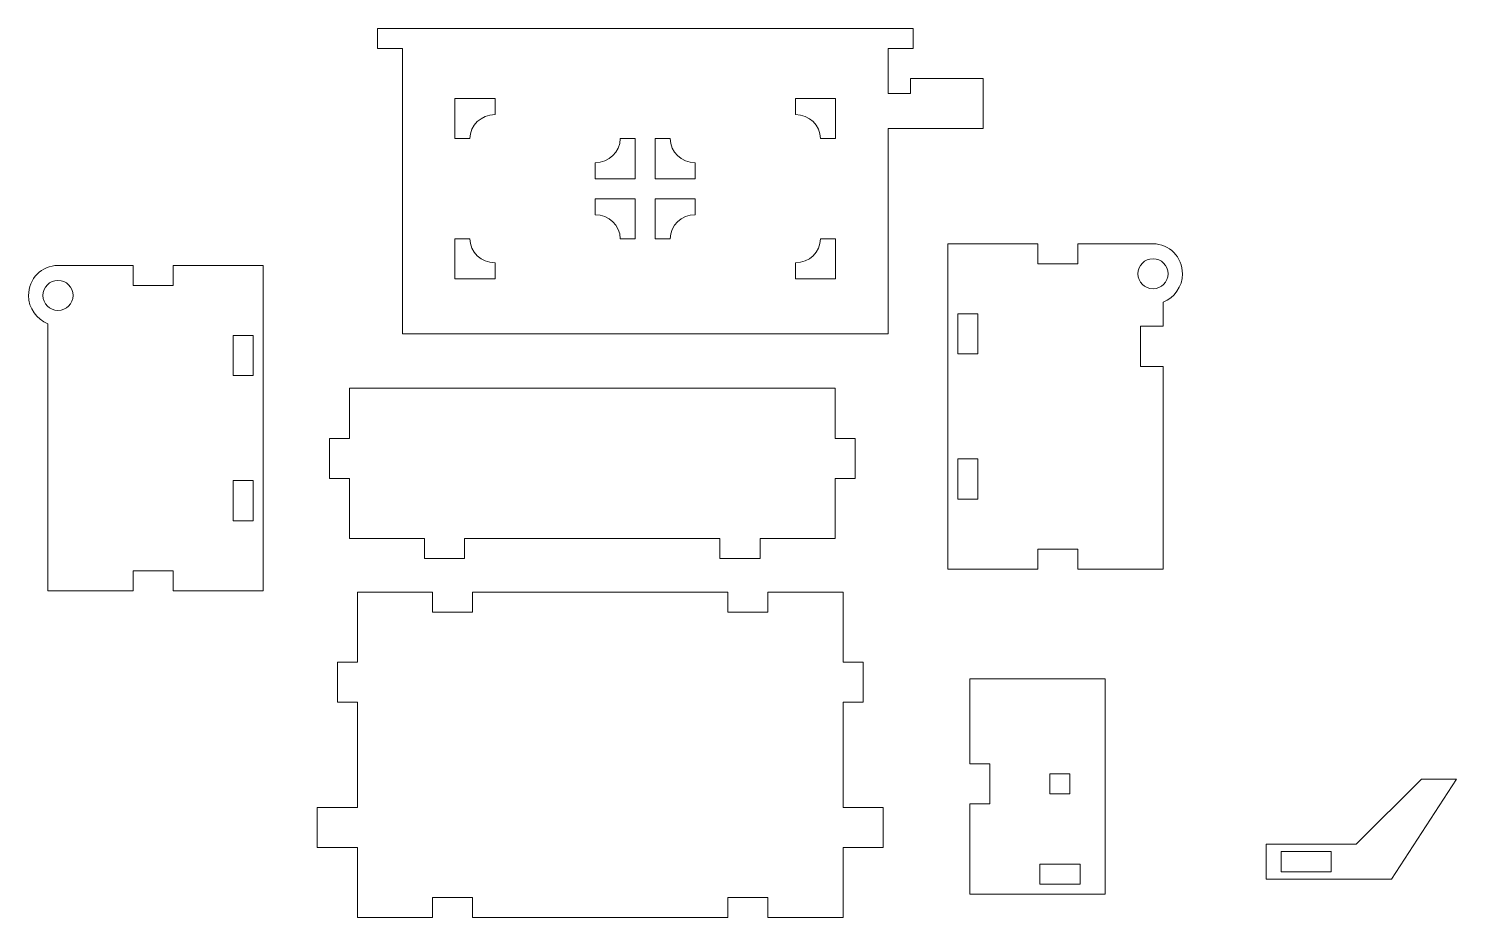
# Model space of a CAD drawing. Header units: centimetres. Extents: x -28.1 to 23.2, y -8.5 to 67.8.
# Drawn here: x -18.83 to 9.68, y 50.07 to 67.83 of the extents above; entities that cross this region are included whole.
import ezdxf

# ---------------------------------------------------------------- set-up
doc = ezdxf.new("R2010")
doc.units = ezdxf.units.CM
doc.header["$MEASUREMENT"] = 0
doc.layers.add('Layer 1', color=7, linetype='Continuous')

msp = doc.modelspace()

# ---------------------------------------------------------------- linework, layer by layer
at = {"layer": 'Layer 1', "color": 250, "lineweight": 9}
for points, knots in [([(-11.36821, 67.82911), (-11.36821, 67.82911), (-1.66822, 67.82911), (-1.66822, 67.82911), (-1.66822, 67.82911), (-1.66822, 67.82911), (-1.16822, 67.82911), (-1.16822, 67.82911), (-1.16822, 67.82911), (-1.16822, 67.82911), (-1.16822, 67.42911), (-1.16822, 67.42911), (-1.16822, 67.42911), (-1.16822, 67.42911), (-1.66822, 67.42911), (-1.66822, 67.42911), (-1.66822, 67.42911), (-1.66822, 67.42911), (-1.66822, 66.52911), (-1.66822, 66.52911), (-1.66822, 66.52911), (-1.66822, 66.52911), (-1.21822, 66.52911), (-1.21822, 66.52911), (-1.21822, 66.52911), (-1.21822, 66.52911), (-1.21822, 66.82911), (-1.21822, 66.82911), (-1.21822, 66.82911), (-1.21822, 66.82911), (0.23178, 66.82911), (0.23178, 66.82911), (0.23178, 66.82911), (0.23178, 66.82911), (0.23178, 66.52911), (0.23178, 66.52911), (0.23178, 66.52911), (0.23178, 66.52911), (0.23178, 65.82911), (0.23178, 65.82911), (0.23178, 65.82911), (0.23178, 65.82911), (-1.66822, 65.82911), (-1.66822, 65.82911), (-1.66822, 65.82911), (-1.66822, 65.82911), (-1.66822, 61.72911), (-1.66822, 61.72911), (-1.66822, 61.72911), (-1.66822, 61.72911), (-11.36821, 61.72911), (-11.36821, 61.72911), (-11.36821, 61.72911), (-11.36821, 61.72911), (-11.36821, 67.42911), (-11.36821, 67.42911), (-11.36821, 67.42911), (-11.36821, 67.42911), (-11.86821, 67.42911), (-11.86821, 67.42911), (-11.86821, 67.42911), (-11.86821, 67.42911), (-11.86821, 67.82911), (-11.86821, 67.82911), (-11.86821, 67.82911), (-11.86821, 67.82911), (-11.36821, 67.82911), (-11.36821, 67.82911)], [0, 0, 0, 0, 0.05555556, 0.05555556, 0.05555556, 0.05555556, 0.11111111, 0.11111111, 0.11111111, 0.11111111, 0.16666667, 0.16666667, 0.16666667, 0.16666667, 0.22222222, 0.22222222, 0.22222222, 0.22222222, 0.27777778, 0.27777778, 0.27777778, 0.27777778, 0.33333333, 0.33333333, 0.33333333, 0.33333333, 0.38888889, 0.38888889, 0.38888889, 0.38888889, 0.44444444, 0.44444444, 0.44444444, 0.44444444, 0.5, 0.5, 0.5, 0.5, 0.55555556, 0.55555556, 0.55555556, 0.55555556, 0.61111111, 0.61111111, 0.61111111, 0.61111111, 0.66666667, 0.66666667, 0.66666667, 0.66666667, 0.72222222, 0.72222222, 0.72222222, 0.72222222, 0.77777778, 0.77777778, 0.77777778, 0.77777778, 0.83333333, 0.83333333, 0.83333333, 0.83333333, 0.88888889, 0.88888889, 0.88888889, 0.88888889, 1, 1, 1, 1]), ([(-10.31821, 65.62911), (-10.31821, 65.62911), (-10.0182, 65.62911), (-10.0182, 65.62911), (-10.0182, 65.62911), (-10.0182, 65.89436), (-9.79428, 66.1095), (-9.51821, 66.1095), (-9.51821, 66.1095), (-9.51821, 66.1095), (-9.51821, 66.42911), (-9.51821, 66.42911), (-9.51821, 66.42911), (-9.51821, 66.42911), (-10.31821, 66.42911), (-10.31821, 66.42911), (-10.31821, 66.42911), (-10.31821, 66.42911), (-10.31821, 65.62911), (-10.31821, 65.62911)], [0, 0, 0, 0, 0.16666667, 0.16666667, 0.16666667, 0.16666667, 0.33333333, 0.33333333, 0.33333333, 0.33333333, 0.5, 0.5, 0.5, 0.5, 0.66666667, 0.66666667, 0.66666667, 0.66666667, 1, 1, 1, 1]), ([(-3.51822, 66.42911), (-3.51822, 66.42911), (-3.51822, 66.1095), (-3.51822, 66.1095), (-3.51822, 66.1095), (-3.24214, 66.1095), (-3.01822, 65.89436), (-3.01822, 65.62911), (-3.01822, 65.62911), (-3.01822, 65.62911), (-2.71822, 65.62911), (-2.71822, 65.62911), (-2.71822, 65.62911), (-2.71822, 65.62911), (-2.71822, 66.42911), (-2.71822, 66.42911), (-2.71822, 66.42911), (-2.71822, 66.42911), (-3.51822, 66.42911), (-3.51822, 66.42911)], [0, 0, 0, 0, 0.16666667, 0.16666667, 0.16666667, 0.16666667, 0.33333333, 0.33333333, 0.33333333, 0.33333333, 0.5, 0.5, 0.5, 0.5, 0.66666667, 0.66666667, 0.66666667, 0.66666667, 1, 1, 1, 1]), ([(-7.01821, 65.62911), (-7.01821, 65.36386), (-7.24213, 65.14872), (-7.51821, 65.14872), (-7.51821, 65.14872), (-7.51821, 65.14872), (-7.51821, 64.82911), (-7.51821, 64.82911), (-7.51821, 64.82911), (-7.51821, 64.82911), (-6.71822, 64.82911), (-6.71822, 64.82911), (-6.71822, 64.82911), (-6.71822, 64.82911), (-6.71822, 65.62911), (-6.71822, 65.62911), (-6.71822, 65.62911), (-6.71822, 65.62911), (-7.01821, 65.62911), (-7.01821, 65.62911)], [0, 0, 0, 0, 0.16666667, 0.16666667, 0.16666667, 0.16666667, 0.33333333, 0.33333333, 0.33333333, 0.33333333, 0.5, 0.5, 0.5, 0.5, 0.66666667, 0.66666667, 0.66666667, 0.66666667, 1, 1, 1, 1]), ([(-5.51822, 64.82911), (-5.51822, 64.82911), (-5.51822, 65.14872), (-5.51822, 65.14872), (-5.51822, 65.14872), (-5.79429, 65.14872), (-6.01821, 65.36386), (-6.01821, 65.62911), (-6.01821, 65.62911), (-6.01821, 65.62911), (-6.31822, 65.62911), (-6.31822, 65.62911), (-6.31822, 65.62911), (-6.31822, 65.62911), (-6.31822, 64.82911), (-6.31822, 64.82911), (-6.31822, 64.82911), (-6.31822, 64.82911), (-5.51822, 64.82911), (-5.51822, 64.82911)], [0, 0, 0, 0, 0.16666667, 0.16666667, 0.16666667, 0.16666667, 0.33333333, 0.33333333, 0.33333333, 0.33333333, 0.5, 0.5, 0.5, 0.5, 0.66666667, 0.66666667, 0.66666667, 0.66666667, 1, 1, 1, 1]), ([(-7.51821, 64.42911), (-7.51821, 64.42911), (-7.51821, 64.1095), (-7.51821, 64.1095), (-7.51821, 64.1095), (-7.24213, 64.1095), (-7.01821, 63.89436), (-7.01821, 63.62911), (-7.01821, 63.62911), (-7.01821, 63.62911), (-6.71822, 63.62911), (-6.71822, 63.62911), (-6.71822, 63.62911), (-6.71822, 63.62911), (-6.71822, 64.42911), (-6.71822, 64.42911), (-6.71822, 64.42911), (-6.71822, 64.42911), (-7.51821, 64.42911), (-7.51821, 64.42911)], [0, 0, 0, 0, 0.16666667, 0.16666667, 0.16666667, 0.16666667, 0.33333333, 0.33333333, 0.33333333, 0.33333333, 0.5, 0.5, 0.5, 0.5, 0.66666667, 0.66666667, 0.66666667, 0.66666667, 1, 1, 1, 1]), ([(-6.31822, 63.62911), (-6.31822, 63.62911), (-6.01821, 63.62911), (-6.01821, 63.62911), (-6.01821, 63.62911), (-6.01821, 63.89436), (-5.79429, 64.1095), (-5.51822, 64.1095), (-5.51822, 64.1095), (-5.51822, 64.1095), (-5.51822, 64.42911), (-5.51822, 64.42911), (-5.51822, 64.42911), (-5.51822, 64.42911), (-6.31822, 64.42911), (-6.31822, 64.42911), (-6.31822, 64.42911), (-6.31822, 64.42911), (-6.31822, 63.62911), (-6.31822, 63.62911)], [0, 0, 0, 0, 0.16666667, 0.16666667, 0.16666667, 0.16666667, 0.33333333, 0.33333333, 0.33333333, 0.33333333, 0.5, 0.5, 0.5, 0.5, 0.66666667, 0.66666667, 0.66666667, 0.66666667, 1, 1, 1, 1]), ([(-9.51821, 62.82911), (-9.51821, 62.82911), (-9.51821, 63.14872), (-9.51821, 63.14872), (-9.51821, 63.14872), (-9.79428, 63.14872), (-10.0182, 63.36386), (-10.0182, 63.62911), (-10.0182, 63.62911), (-10.0182, 63.62911), (-10.31821, 63.62911), (-10.31821, 63.62911), (-10.31821, 63.62911), (-10.31821, 63.62911), (-10.31821, 62.82911), (-10.31821, 62.82911), (-10.31821, 62.82911), (-10.31821, 62.82911), (-9.51821, 62.82911), (-9.51821, 62.82911)], [0, 0, 0, 0, 0.16666667, 0.16666667, 0.16666667, 0.16666667, 0.33333333, 0.33333333, 0.33333333, 0.33333333, 0.5, 0.5, 0.5, 0.5, 0.66666667, 0.66666667, 0.66666667, 0.66666667, 1, 1, 1, 1]), ([(-3.01822, 63.62911), (-3.01822, 63.36386), (-3.24214, 63.14872), (-3.51822, 63.14872), (-3.51822, 63.14872), (-3.51822, 63.14872), (-3.51822, 62.82911), (-3.51822, 62.82911), (-3.51822, 62.82911), (-3.51822, 62.82911), (-2.71822, 62.82911), (-2.71822, 62.82911), (-2.71822, 62.82911), (-2.71822, 62.82911), (-2.71822, 63.62911), (-2.71822, 63.62911), (-2.71822, 63.62911), (-2.71822, 63.62911), (-3.01822, 63.62911), (-3.01822, 63.62911)], [0, 0, 0, 0, 0.16666667, 0.16666667, 0.16666667, 0.16666667, 0.33333333, 0.33333333, 0.33333333, 0.33333333, 0.5, 0.5, 0.5, 0.5, 0.66666667, 0.66666667, 0.66666667, 0.66666667, 1, 1, 1, 1]), ([(1.3223, 63.52969), (1.3223, 63.52969), (-0.4777, 63.52969), (-0.4777, 63.52969), (-0.4777, 63.52969), (-0.4777, 63.52969), (-0.4777, 57.02969), (-0.4777, 57.02969), (-0.4777, 57.02969), (-0.4777, 57.02969), (1.3223, 57.02969), (1.3223, 57.02969), (1.3223, 57.02969), (1.3223, 57.02969), (1.3223, 57.42969), (1.3223, 57.42969), (1.3223, 57.42969), (1.3223, 57.42969), (2.1223, 57.42969), (2.1223, 57.42969), (2.1223, 57.42969), (2.1223, 57.42969), (2.1223, 57.02969), (2.1223, 57.02969), (2.1223, 57.02969), (2.1223, 57.02969), (3.8223, 57.02969), (3.8223, 57.02969), (3.8223, 57.02969), (3.8223, 57.02969), (3.8223, 61.07969), (3.8223, 61.07969), (3.8223, 61.07969), (3.8223, 61.07969), (3.3723, 61.07969), (3.3723, 61.07969), (3.3723, 61.07969), (3.3723, 61.07969), (3.3723, 61.87969), (3.3723, 61.87969), (3.3723, 61.87969), (3.3723, 61.87969), (3.8223, 61.87969), (3.8223, 61.87969), (3.8223, 61.87969), (3.8223, 61.87969), (3.8223, 62.36531), (3.8223, 62.36531), (3.8223, 62.36531), (4.04852, 62.44883), (4.21018, 62.67), (4.21018, 62.92969), (4.21018, 62.92969), (4.21018, 63.26105), (3.94697, 63.52969), (3.6223, 63.52969), (3.6223, 63.52969), (3.6223, 63.52969), (2.1223, 63.52969), (2.1223, 63.52969), (2.1223, 63.52969), (2.1223, 63.52969), (2.1223, 63.12969), (2.1223, 63.12969), (2.1223, 63.12969), (2.1223, 63.12969), (1.3223, 63.12969), (1.3223, 63.12969), (1.3223, 63.12969), (1.3223, 63.12969), (1.3223, 63.52969), (1.3223, 63.52969)], [0, 0, 0, 0, 0.05263158, 0.05263158, 0.05263158, 0.05263158, 0.10526316, 0.10526316, 0.10526316, 0.10526316, 0.15789474, 0.15789474, 0.15789474, 0.15789474, 0.21052632, 0.21052632, 0.21052632, 0.21052632, 0.26315789, 0.26315789, 0.26315789, 0.26315789, 0.31578947, 0.31578947, 0.31578947, 0.31578947, 0.36842105, 0.36842105, 0.36842105, 0.36842105, 0.42105263, 0.42105263, 0.42105263, 0.42105263, 0.47368421, 0.47368421, 0.47368421, 0.47368421, 0.52631579, 0.52631579, 0.52631579, 0.52631579, 0.57894737, 0.57894737, 0.57894737, 0.57894737, 0.63157895, 0.63157895, 0.63157895, 0.63157895, 0.68421053, 0.68421053, 0.68421053, 0.68421053, 0.73684211, 0.73684211, 0.73684211, 0.73684211, 0.78947368, 0.78947368, 0.78947368, 0.78947368, 0.84210526, 0.84210526, 0.84210526, 0.84210526, 0.89473684, 0.89473684, 0.89473684, 0.89473684, 1, 1, 1, 1]), ([(-15.94565, 63.09711), (-15.94565, 63.09711), (-14.14565, 63.09711), (-14.14565, 63.09711), (-14.14565, 63.09711), (-14.14565, 63.09711), (-14.14565, 56.59711), (-14.14565, 56.59711), (-14.14565, 56.59711), (-14.14565, 56.59711), (-15.94565, 56.59711), (-15.94565, 56.59711), (-15.94565, 56.59711), (-15.94565, 56.59711), (-15.94565, 56.99711), (-15.94565, 56.99711), (-15.94565, 56.99711), (-15.94565, 56.99711), (-16.74565, 56.99711), (-16.74565, 56.99711), (-16.74565, 56.99711), (-16.74565, 56.99711), (-16.74565, 56.59711), (-16.74565, 56.59711), (-16.74565, 56.59711), (-16.74565, 56.59711), (-18.44565, 56.59711), (-18.44565, 56.59711), (-18.44565, 56.59711), (-18.44565, 58.82216), (-18.44565, 60.64832), (-18.44565, 61.93273), (-18.44565, 61.93273), (-18.67187, 62.01625), (-18.83353, 62.23742), (-18.83353, 62.49711), (-18.83353, 62.49711), (-18.83353, 62.82847), (-18.57032, 63.09711), (-18.24565, 63.09711), (-18.24565, 63.09711), (-18.24565, 63.09711), (-16.74565, 63.09711), (-16.74565, 63.09711), (-16.74565, 63.09711), (-16.74565, 63.09711), (-16.74565, 62.69711), (-16.74565, 62.69711), (-16.74565, 62.69711), (-16.74565, 62.69711), (-15.94565, 62.69711), (-15.94565, 62.69711), (-15.94565, 62.69711), (-15.94565, 62.69711), (-15.94565, 63.09711), (-15.94565, 63.09711)], [0, 0, 0, 0, 0.06666667, 0.06666667, 0.06666667, 0.06666667, 0.13333333, 0.13333333, 0.13333333, 0.13333333, 0.2, 0.2, 0.2, 0.2, 0.26666667, 0.26666667, 0.26666667, 0.26666667, 0.33333333, 0.33333333, 0.33333333, 0.33333333, 0.4, 0.4, 0.4, 0.4, 0.46666667, 0.46666667, 0.46666667, 0.46666667, 0.53333333, 0.53333333, 0.53333333, 0.53333333, 0.6, 0.6, 0.6, 0.6, 0.66666667, 0.66666667, 0.66666667, 0.66666667, 0.73333333, 0.73333333, 0.73333333, 0.73333333, 0.8, 0.8, 0.8, 0.8, 0.86666667, 0.86666667, 0.86666667, 0.86666667, 1, 1, 1, 1]), ([(3.9223, 62.92969), (3.9223, 63.09537), (3.78798, 63.22969), (3.6223, 63.22969), (3.6223, 63.22969), (3.45662, 63.22969), (3.3223, 63.09537), (3.3223, 62.92969), (3.3223, 62.92969), (3.3223, 62.76401), (3.45662, 62.62969), (3.6223, 62.62969), (3.6223, 62.62969), (3.78798, 62.62969), (3.9223, 62.76401), (3.9223, 62.92969)], [0, 0, 0, 0, 0.2, 0.2, 0.2, 0.2, 0.4, 0.4, 0.4, 0.4, 0.6, 0.6, 0.6, 0.6, 1, 1, 1, 1]), ([(-18.54565, 62.49711), (-18.54565, 62.66279), (-18.41133, 62.79711), (-18.24565, 62.79711), (-18.24565, 62.79711), (-18.07997, 62.79711), (-17.94565, 62.66279), (-17.94565, 62.49711), (-17.94565, 62.49711), (-17.94565, 62.33143), (-18.07997, 62.19711), (-18.24565, 62.19711), (-18.24565, 62.19711), (-18.41133, 62.19711), (-18.54565, 62.33143), (-18.54565, 62.49711)], [0, 0, 0, 0, 0.2, 0.2, 0.2, 0.2, 0.4, 0.4, 0.4, 0.4, 0.6, 0.6, 0.6, 0.6, 1, 1, 1, 1]), ([(-0.2777, 62.12969), (-0.2777, 62.12969), (0.1223, 62.12969), (0.1223, 62.12969), (0.1223, 62.12969), (0.1223, 62.12969), (0.1223, 61.32969), (0.1223, 61.32969), (0.1223, 61.32969), (0.1223, 61.32969), (-0.2777, 61.32969), (-0.2777, 61.32969), (-0.2777, 61.32969), (-0.2777, 61.32969), (-0.2777, 62.12969), (-0.2777, 62.12969)], [0, 0, 0, 0, 0.2, 0.2, 0.2, 0.2, 0.4, 0.4, 0.4, 0.4, 0.6, 0.6, 0.6, 0.6, 1, 1, 1, 1]), ([(-14.34565, 61.69711), (-14.34565, 61.69711), (-14.74565, 61.69711), (-14.74565, 61.69711), (-14.74565, 61.69711), (-14.74565, 61.69711), (-14.74565, 60.89711), (-14.74565, 60.89711), (-14.74565, 60.89711), (-14.74565, 60.89711), (-14.34565, 60.89711), (-14.34565, 60.89711), (-14.34565, 60.89711), (-14.34565, 60.89711), (-14.34565, 61.69711), (-14.34565, 61.69711)], [0, 0, 0, 0, 0.2, 0.2, 0.2, 0.2, 0.4, 0.4, 0.4, 0.4, 0.6, 0.6, 0.6, 0.6, 1, 1, 1, 1]), ([(-12.42556, 57.64151), (-12.42556, 57.64151), (-10.92555, 57.64151), (-10.92555, 57.64151), (-10.92555, 57.64151), (-10.92555, 57.64151), (-10.92555, 57.24151), (-10.92555, 57.24151), (-10.92555, 57.24151), (-10.92555, 57.24151), (-10.12555, 57.24151), (-10.12555, 57.24151), (-10.12555, 57.24151), (-10.12555, 57.24151), (-10.12555, 57.64151), (-10.12555, 57.64151), (-10.12555, 57.64151), (-10.12555, 57.64151), (-5.02556, 57.64151), (-5.02556, 57.64151), (-5.02556, 57.64151), (-5.02556, 57.64151), (-5.02556, 57.24151), (-5.02556, 57.24151), (-5.02556, 57.24151), (-5.02556, 57.24151), (-4.22556, 57.24151), (-4.22556, 57.24151), (-4.22556, 57.24151), (-4.22556, 57.24151), (-4.22556, 57.64151), (-4.22556, 57.64151), (-4.22556, 57.64151), (-4.22556, 57.64151), (-2.72557, 57.64151), (-2.72557, 57.64151), (-2.72557, 57.64151), (-2.72557, 57.64151), (-2.72557, 58.84151), (-2.72557, 58.84151), (-2.72557, 58.84151), (-2.72557, 58.84151), (-2.32557, 58.84151), (-2.32557, 58.84151), (-2.32557, 58.84151), (-2.32557, 58.84151), (-2.32557, 59.64151), (-2.32557, 59.64151), (-2.32557, 59.64151), (-2.32557, 59.64151), (-2.72557, 59.64151), (-2.72557, 59.64151), (-2.72557, 59.64151), (-2.72557, 59.64151), (-2.72557, 60.64151), (-2.72557, 60.64151), (-2.72557, 60.64151), (-6.94162, 60.64151), (-8.23206, 60.64151), (-12.42556, 60.64151), (-12.42556, 60.64151), (-12.42556, 60.64151), (-12.42556, 59.64151), (-12.42556, 59.64151), (-12.42556, 59.64151), (-12.42556, 59.64151), (-12.82556, 59.64151), (-12.82556, 59.64151), (-12.82556, 59.64151), (-12.82556, 59.64151), (-12.82556, 58.84151), (-12.82556, 58.84151), (-12.82556, 58.84151), (-12.82556, 58.84151), (-12.42556, 58.84151), (-12.42556, 58.84151), (-12.42556, 58.84151), (-12.42556, 58.84151), (-12.42556, 57.64151), (-12.42556, 57.64151)], [0, 0, 0, 0, 0.04761905, 0.04761905, 0.04761905, 0.04761905, 0.0952381, 0.0952381, 0.0952381, 0.0952381, 0.14285714, 0.14285714, 0.14285714, 0.14285714, 0.19047619, 0.19047619, 0.19047619, 0.19047619, 0.23809524, 0.23809524, 0.23809524, 0.23809524, 0.28571429, 0.28571429, 0.28571429, 0.28571429, 0.33333333, 0.33333333, 0.33333333, 0.33333333, 0.38095238, 0.38095238, 0.38095238, 0.38095238, 0.42857143, 0.42857143, 0.42857143, 0.42857143, 0.47619048, 0.47619048, 0.47619048, 0.47619048, 0.52380952, 0.52380952, 0.52380952, 0.52380952, 0.57142857, 0.57142857, 0.57142857, 0.57142857, 0.61904762, 0.61904762, 0.61904762, 0.61904762, 0.66666667, 0.66666667, 0.66666667, 0.66666667, 0.71428571, 0.71428571, 0.71428571, 0.71428571, 0.76190476, 0.76190476, 0.76190476, 0.76190476, 0.80952381, 0.80952381, 0.80952381, 0.80952381, 0.85714286, 0.85714286, 0.85714286, 0.85714286, 0.9047619, 0.9047619, 0.9047619, 0.9047619, 1, 1, 1, 1]), ([(-0.2777, 59.22969), (-0.2777, 59.22969), (0.1223, 59.22969), (0.1223, 59.22969), (0.1223, 59.22969), (0.1223, 59.22969), (0.1223, 58.42969), (0.1223, 58.42969), (0.1223, 58.42969), (0.1223, 58.42969), (-0.2777, 58.42969), (-0.2777, 58.42969), (-0.2777, 58.42969), (-0.2777, 58.42969), (-0.2777, 59.22969), (-0.2777, 59.22969)], [0, 0, 0, 0, 0.2, 0.2, 0.2, 0.2, 0.4, 0.4, 0.4, 0.4, 0.6, 0.6, 0.6, 0.6, 1, 1, 1, 1]), ([(-14.34565, 58.79711), (-14.34565, 58.79711), (-14.74565, 58.79711), (-14.74565, 58.79711), (-14.74565, 58.79711), (-14.74565, 58.79711), (-14.74565, 57.99711), (-14.74565, 57.99711), (-14.74565, 57.99711), (-14.74565, 57.99711), (-14.34565, 57.99711), (-14.34565, 57.99711), (-14.34565, 57.99711), (-14.34565, 57.99711), (-14.34565, 58.79711), (-14.34565, 58.79711)], [0, 0, 0, 0, 0.2, 0.2, 0.2, 0.2, 0.4, 0.4, 0.4, 0.4, 0.6, 0.6, 0.6, 0.6, 1, 1, 1, 1]), ([(-2.56681, 56.16983), (-2.56681, 56.16983), (-2.56681, 55.16983), (-2.56681, 55.16983), (-2.56681, 55.16983), (-2.56681, 55.16983), (-2.16681, 55.16983), (-2.16681, 55.16983), (-2.16681, 55.16983), (-2.16681, 55.16983), (-2.16681, 54.36983), (-2.16681, 54.36983), (-2.16681, 54.36983), (-2.16681, 54.36983), (-2.56681, 54.36983), (-2.56681, 54.36983), (-2.56681, 54.36983), (-2.56681, 54.36983), (-2.56681, 52.26983), (-2.56681, 52.26983), (-2.56681, 52.26983), (-2.56681, 52.26983), (-1.76681, 52.26983), (-1.76681, 52.26983), (-1.76681, 52.26983), (-1.76681, 52.26983), (-1.76681, 51.46983), (-1.76681, 51.46983), (-1.76681, 51.46983), (-1.76681, 51.46983), (-2.56681, 51.46983), (-2.56681, 51.46983), (-2.56681, 51.46983), (-2.56681, 51.46983), (-2.56681, 50.46983), (-2.56681, 50.46983), (-2.56681, 50.46983), (-2.56681, 50.46983), (-2.56681, 50.06983), (-2.56681, 50.06983), (-2.56681, 50.06983), (-2.56681, 50.06983), (-4.06681, 50.06983), (-4.06681, 50.06983), (-4.06681, 50.06983), (-4.06681, 50.06983), (-4.06681, 50.46983), (-4.06681, 50.46983), (-4.06681, 50.46983), (-4.06681, 50.46983), (-4.86681, 50.46983), (-4.86681, 50.46983), (-4.86681, 50.46983), (-4.86681, 50.46983), (-4.86681, 50.06983), (-4.86681, 50.06983), (-4.86681, 50.06983), (-4.86681, 50.06983), (-9.9668, 50.06983), (-9.9668, 50.06983), (-9.9668, 50.06983), (-9.9668, 50.06983), (-9.9668, 50.46983), (-9.9668, 50.46983), (-9.9668, 50.46983), (-9.9668, 50.46983), (-10.7668, 50.46983), (-10.7668, 50.46983), (-10.7668, 50.46983), (-10.7668, 50.46983), (-10.7668, 50.06983), (-10.7668, 50.06983), (-10.7668, 50.06983), (-10.7668, 50.06983), (-12.2668, 50.06983), (-12.2668, 50.06983), (-12.2668, 50.06983), (-12.2668, 50.06983), (-12.2668, 50.46983), (-12.2668, 50.46983), (-12.2668, 50.46983), (-12.2668, 50.46983), (-12.2668, 51.46983), (-12.2668, 51.46983), (-12.2668, 51.46983), (-12.2668, 51.46983), (-13.0668, 51.46983), (-13.0668, 51.46983), (-13.0668, 51.46983), (-13.0668, 51.46983), (-13.0668, 52.26983), (-13.0668, 52.26983), (-13.0668, 52.26983), (-13.0668, 52.26983), (-12.2668, 52.26983), (-12.2668, 52.26983), (-12.2668, 52.26983), (-12.2668, 52.26983), (-12.2668, 54.36983), (-12.2668, 54.36983), (-12.2668, 54.36983), (-12.2668, 54.36983), (-12.6668, 54.36983), (-12.6668, 54.36983), (-12.6668, 54.36983), (-12.6668, 54.36983), (-12.6668, 55.16983), (-12.6668, 55.16983), (-12.6668, 55.16983), (-12.6668, 55.16983), (-12.2668, 55.16983), (-12.2668, 55.16983), (-12.2668, 55.16983), (-12.2668, 55.16983), (-12.2668, 56.16983), (-12.2668, 56.16983), (-12.2668, 56.16983), (-12.2668, 56.16983), (-12.2668, 56.56983), (-12.2668, 56.56983), (-12.2668, 56.56983), (-12.2668, 56.56983), (-10.7668, 56.56983), (-10.7668, 56.56983), (-10.7668, 56.56983), (-10.7668, 56.56983), (-10.7668, 56.16983), (-10.7668, 56.16983), (-10.7668, 56.16983), (-10.7668, 56.16983), (-9.9668, 56.16983), (-9.9668, 56.16983), (-9.9668, 56.16983), (-9.9668, 56.16983), (-9.9668, 56.56983), (-9.9668, 56.56983), (-9.9668, 56.56983), (-9.9668, 56.56983), (-4.86681, 56.56983), (-4.86681, 56.56983), (-4.86681, 56.56983), (-4.86681, 56.56983), (-4.86681, 56.16983), (-4.86681, 56.16983), (-4.86681, 56.16983), (-4.86681, 56.16983), (-4.06681, 56.16983), (-4.06681, 56.16983), (-4.06681, 56.16983), (-4.06681, 56.16983), (-4.06681, 56.56983), (-4.06681, 56.56983), (-4.06681, 56.56983), (-4.06681, 56.56983), (-2.56681, 56.56983), (-2.56681, 56.56983), (-2.56681, 56.56983), (-2.56681, 56.56983), (-2.56681, 56.16983), (-2.56681, 56.16983)], [0, 0, 0, 0, 0.02439024, 0.02439024, 0.02439024, 0.02439024, 0.04878049, 0.04878049, 0.04878049, 0.04878049, 0.07317073, 0.07317073, 0.07317073, 0.07317073, 0.09756098, 0.09756098, 0.09756098, 0.09756098, 0.12195122, 0.12195122, 0.12195122, 0.12195122, 0.14634146, 0.14634146, 0.14634146, 0.14634146, 0.17073171, 0.17073171, 0.17073171, 0.17073171, 0.19512195, 0.19512195, 0.19512195, 0.19512195, 0.2195122, 0.2195122, 0.2195122, 0.2195122, 0.24390244, 0.24390244, 0.24390244, 0.24390244, 0.26829268, 0.26829268, 0.26829268, 0.26829268, 0.29268293, 0.29268293, 0.29268293, 0.29268293, 0.31707317, 0.31707317, 0.31707317, 0.31707317, 0.34146341, 0.34146341, 0.34146341, 0.34146341, 0.36585366, 0.36585366, 0.36585366, 0.36585366, 0.3902439, 0.3902439, 0.3902439, 0.3902439, 0.41463415, 0.41463415, 0.41463415, 0.41463415, 0.43902439, 0.43902439, 0.43902439, 0.43902439, 0.46341463, 0.46341463, 0.46341463, 0.46341463, 0.48780488, 0.48780488, 0.48780488, 0.48780488, 0.51219512, 0.51219512, 0.51219512, 0.51219512, 0.53658537, 0.53658537, 0.53658537, 0.53658537, 0.56097561, 0.56097561, 0.56097561, 0.56097561, 0.58536585, 0.58536585, 0.58536585, 0.58536585, 0.6097561, 0.6097561, 0.6097561, 0.6097561, 0.63414634, 0.63414634, 0.63414634, 0.63414634, 0.65853659, 0.65853659, 0.65853659, 0.65853659, 0.68292683, 0.68292683, 0.68292683, 0.68292683, 0.70731707, 0.70731707, 0.70731707, 0.70731707, 0.73170732, 0.73170732, 0.73170732, 0.73170732, 0.75609756, 0.75609756, 0.75609756, 0.75609756, 0.7804878, 0.7804878, 0.7804878, 0.7804878, 0.80487805, 0.80487805, 0.80487805, 0.80487805, 0.82926829, 0.82926829, 0.82926829, 0.82926829, 0.85365854, 0.85365854, 0.85365854, 0.85365854, 0.87804878, 0.87804878, 0.87804878, 0.87804878, 0.90243902, 0.90243902, 0.90243902, 0.90243902, 0.92682927, 0.92682927, 0.92682927, 0.92682927, 0.95121951, 0.95121951, 0.95121951, 0.95121951, 1, 1, 1, 1]), ([(2.66451, 54.83667), (2.66451, 54.83667), (2.66451, 50.53667), (2.66451, 50.53667), (2.66451, 50.53667), (2.66451, 50.53667), (-0.03549, 50.53667), (-0.03549, 50.53667), (-0.03549, 50.53667), (-0.03549, 50.53667), (-0.03549, 52.33667), (-0.03549, 52.33667), (-0.03549, 52.33667), (-0.03549, 52.33667), (0.36451, 52.33667), (0.36451, 52.33667), (0.36451, 52.33667), (0.36451, 52.33667), (0.36451, 53.13667), (0.36451, 53.13667), (0.36451, 53.13667), (0.36451, 53.13667), (-0.03549, 53.13667), (-0.03549, 53.13667), (-0.03549, 53.13667), (-0.03549, 53.13667), (-0.03549, 54.83667), (-0.03549, 54.83667), (-0.03549, 54.83667), (-0.03549, 54.83667), (2.66451, 54.83667), (2.66451, 54.83667)], [0, 0, 0, 0, 0.11111111, 0.11111111, 0.11111111, 0.11111111, 0.22222222, 0.22222222, 0.22222222, 0.22222222, 0.33333333, 0.33333333, 0.33333333, 0.33333333, 0.44444444, 0.44444444, 0.44444444, 0.44444444, 0.55555556, 0.55555556, 0.55555556, 0.55555556, 0.66666667, 0.66666667, 0.66666667, 0.66666667, 0.77777778, 0.77777778, 0.77777778, 0.77777778, 1, 1, 1, 1]), ([(1.96451, 52.93667), (1.96451, 52.93667), (1.96451, 52.53667), (1.96451, 52.53667), (1.96451, 52.53667), (1.96451, 52.53667), (1.56451, 52.53667), (1.56451, 52.53667), (1.56451, 52.53667), (1.56451, 52.53667), (1.56451, 52.93667), (1.56451, 52.93667), (1.56451, 52.93667), (1.56451, 52.93667), (1.96451, 52.93667), (1.96451, 52.93667)], [0, 0, 0, 0, 0.2, 0.2, 0.2, 0.2, 0.4, 0.4, 0.4, 0.4, 0.6, 0.6, 0.6, 0.6, 1, 1, 1, 1]), ([(8.98196, 52.83458), (8.98196, 52.83458), (7.68196, 51.53458), (7.68196, 51.53458), (7.68196, 51.53458), (7.68196, 51.53458), (5.88196, 51.53458), (5.88196, 51.53458), (5.88196, 51.53458), (5.88196, 51.53458), (5.88196, 50.83458), (5.88196, 50.83458), (5.88196, 50.83458), (5.88196, 50.83458), (7.68196, 50.83458), (7.68196, 50.83458), (7.68196, 50.83458), (7.68196, 50.83458), (8.38196, 50.83458), (8.38196, 50.83458), (8.38196, 50.83458), (8.38196, 50.83458), (9.68196, 52.83458), (9.68196, 52.83458), (9.68196, 52.83458), (9.68196, 52.83458), (8.98196, 52.83458), (8.98196, 52.83458)], [0, 0, 0, 0, 0.125, 0.125, 0.125, 0.125, 0.25, 0.25, 0.25, 0.25, 0.375, 0.375, 0.375, 0.375, 0.5, 0.5, 0.5, 0.5, 0.625, 0.625, 0.625, 0.625, 0.75, 0.75, 0.75, 0.75, 1, 1, 1, 1]), ([(6.18196, 51.38458), (6.18196, 51.38458), (7.18196, 51.38458), (7.18196, 51.38458), (7.18196, 51.38458), (7.18196, 51.38458), (7.18196, 50.98458), (7.18196, 50.98458), (7.18196, 50.98458), (7.18196, 50.98458), (6.18196, 50.98458), (6.18196, 50.98458), (6.18196, 50.98458), (6.18196, 50.98458), (6.18196, 51.38458), (6.18196, 51.38458)], [0, 0, 0, 0, 0.2, 0.2, 0.2, 0.2, 0.4, 0.4, 0.4, 0.4, 0.6, 0.6, 0.6, 0.6, 1, 1, 1, 1]), ([(2.16451, 51.13667), (2.16451, 51.13667), (2.16451, 50.73667), (2.16451, 50.73667), (2.16451, 50.73667), (2.16451, 50.73667), (1.36451, 50.73667), (1.36451, 50.73667), (1.36451, 50.73667), (1.36451, 50.73667), (1.36451, 51.13667), (1.36451, 51.13667), (1.36451, 51.13667), (1.36451, 51.13667), (2.16451, 51.13667), (2.16451, 51.13667)], [0, 0, 0, 0, 0.2, 0.2, 0.2, 0.2, 0.4, 0.4, 0.4, 0.4, 0.6, 0.6, 0.6, 0.6, 1, 1, 1, 1])]:
    msp.add_open_spline(points, degree=3, knots=knots, dxfattribs=at)

doc.saveas('drawing.dxf')
